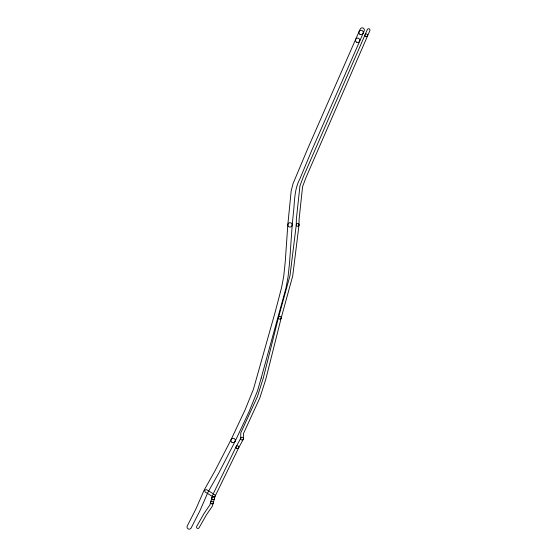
<?xml version="1.0" encoding="UTF-8"?>
<svg xmlns="http://www.w3.org/2000/svg" width="557" height="557" viewBox="0 0 557 557"><rect width="100%" height="100%" fill="white"/><g stroke="black" fill="none" stroke-linecap="round" stroke-linejoin="round"><path stroke-width="0.84" d="M296.275 224.917L296.345 219.221L299.958 185.808L303.558 176.242L367.342 29.57A1.372 1.372 0 0 1 369.145 28.867A1.372 1.372 0 0 1 369.848 30.67L306.085 177.314L302.583 186.609L299.074 219.451L299.012 224.944A1.372 1.372 0 0 1 296.944 226.107A1.372 1.372 0 0 1 296.972 223.74A1.372 1.372 0 0 1 299.012 224.944M287.823 224.756L285.212 262.173L283.729 276.237L281.584 287.579L275.221 311.906L253.4 389.35L245.129 409.764L231.127 439.543L214.939 470.944L204.238 489.937L195.946 508.903L187.27 525.975A2.193 2.193 0 0 0 188.231 528.92A2.193 2.193 0 0 0 191.176 527.959L199.935 510.72L208.109 491.991L218.81 472.99L235.054 441.478M292.195 225.028L289.57 262.598L288.073 276.787L285.88 288.463L261.17 378.106M287.83 224.666L291.2 190.786L293.038 183.664L307.84 148.392L355.638 39.38M292.188 225.112A2.193 2.193 0 0 0 289.111 222.891A2.193 2.193 0 0 0 288.728 226.664A2.193 2.193 0 0 0 292.188 225.112L293.838 208.694C294.625 198.584 294.925 188.036 299.882 178.915L311.864 150.132L364.181 30.934A2.193 2.193 0 0 0 363.073 28.038A2.193 2.193 0 0 0 360.177 29.145L355.631 39.394M296.282 224.77L290.016 275.499L278.514 317.413M299.005 225.091L292.717 275.938L281.146 318.158A1.372 1.372 0 0 1 278.848 318.743A1.372 1.372 0 0 1 279.496 316.46A1.372 1.372 0 0 1 281.146 318.158M278.5 317.455L263.196 378.398L257.292 396.918L240.784 432.866L240.701 438.658A1.372 1.372 0 0 0 242.553 439.933A1.372 1.372 0 0 0 243.11 437.753A1.372 1.372 0 0 0 240.875 437.99L236.217 446.582M281.16 318.117L265.814 379.185L259.813 397.99L243.402 433.729L243.437 438.638M261.17 378.112L257.508 390.889L249.167 411.463L235.089 441.409M236.189 446.637L213.275 493.767L206.863 489.847A1.372 1.372 0 0 0 204.983 490.299A1.372 1.372 0 0 0 205.436 492.179L213.108 496.879L215.044 496.329L238.668 447.807M238.64 447.856L243.27 439.313M210.664 502.226L209.982 504.795L204.127 513.366L196.705 526.4A1.372 1.372 0 0 0 197.213 528.266A1.372 1.372 0 0 0 199.086 527.751L206.48 514.765L212.377 506.146L215.148 496.064A1.372 1.372 0 0 0 214.18 494.386A1.372 1.372 0 0 0 212.502 495.361L210.664 502.219M359.954 34.332A2.193 2.193 0 0 0 363.282 32.515A2.193 2.193 0 0 0 360.045 30.544A2.193 2.193 0 0 0 359.954 34.332M365.566 36.47A1.372 1.372 0 0 0 367.676 35.383A1.372 1.372 0 0 0 365.677 34.102A1.372 1.372 0 0 0 365.566 36.47M231.858 442.272A2.193 2.193 0 0 0 235.291 440.657A2.193 2.193 0 0 0 232.178 438.491A2.193 2.193 0 0 0 231.858 442.272M356.487 42.144A2.193 2.193 0 0 0 359.822 40.341A2.193 2.193 0 0 0 356.598 38.349A2.193 2.193 0 0 0 356.487 42.144M212.175 499.26A1.372 1.372 0 0 0 214.466 498.64A1.372 1.372 0 0 0 212.781 496.969A1.372 1.372 0 0 0 212.175 499.26M236.683 448.371A1.372 1.372 0 0 0 238.793 447.285A1.372 1.372 0 0 0 236.802 446.004A1.372 1.372 0 0 0 236.683 448.371M211.019 503.542A1.372 1.372 0 0 0 213.31 502.929A1.372 1.372 0 0 0 211.639 501.251A1.372 1.372 0 0 0 211.019 503.542"/></g></svg>
